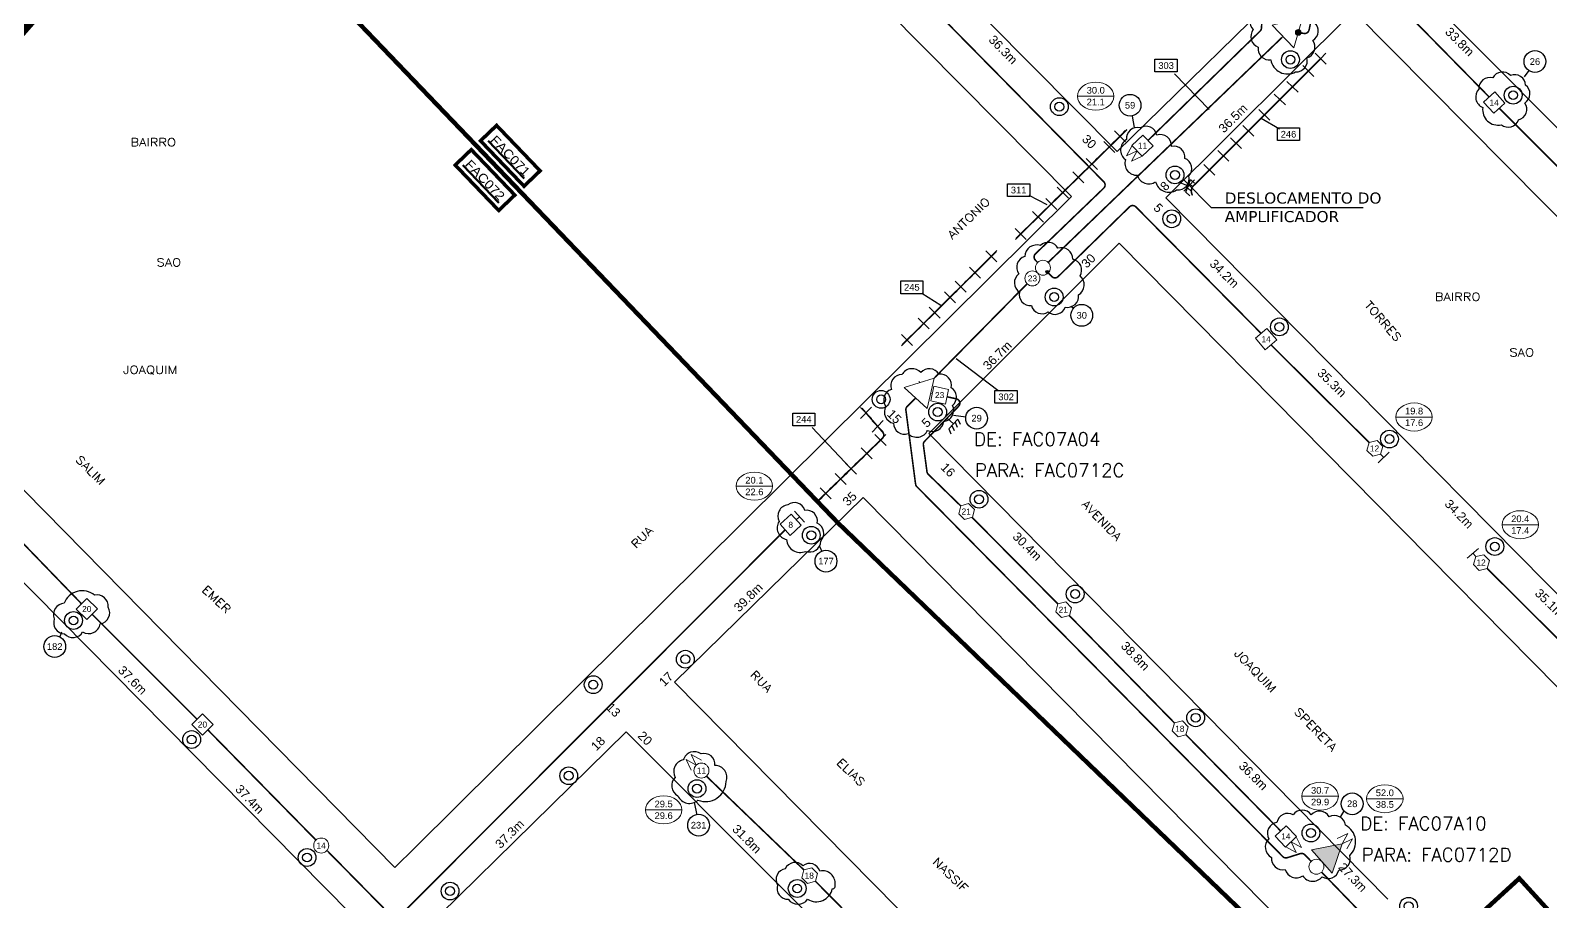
# Model space of a CAD drawing. Header units: inches. Extents: x 246034 to 247769, y 7726337 to 7727523.
# Drawn here: x 246518.2 to 246860, y 7727043.6 to 7727239.5 of the extents above; entities that cross this region are included whole.
import ezdxf
from ezdxf.enums import TextEntityAlignment as Align

# ---------------------------------------------------------------- set-up
doc = ezdxf.new("R2010")
doc.units = ezdxf.units.IN
doc.header["$LTSCALE"] = 6
doc.header["$MEASUREMENT"] = 0
doc.linetypes.add('DASHED', pattern=[0.75, 0.5, -0.25])
doc.linetypes.add('PHANTOMX2', pattern=[5, 2.5, -0.5, 0.5, -0.5, 0.5, -0.5])
for name, color, linetype in [('ALTERAÇÃO', 4, 'Continuous'), ('ANOTACOES', 6, 'Continuous'), ('DISTANCIA', 7, 'Continuous'), ('ELETRONICO', 4, 'Continuous'), ('LIMITE', 5, 'PHANTOMX2'), ('NET-CBTR', 3, 'DASHED'), ('NET_UPGRADE', 7, 'Continuous'), ('POSTECS', 7, 'Continuous'), ('POSTES', 1, 'Continuous'), ('QUADRAS', 7, 'Continuous'), ('RUAS', 7, 'Continuous'), ('TERRA', 7, 'Continuous')]:
    doc.layers.add(name, color=color, linetype=linetype)
for name, color, linetype, lineweight in [('NET-AMP', 1, 'Continuous', 20), ('NET-SPLT', 1, 'Continuous', 20), ('NET-TAP', 1, 'Continuous', 20), ('NET-TERM', 1, 'Continuous', 20)]:
    doc.layers.add(name, color=color, linetype=linetype, lineweight=lineweight)
doc.layers.add('NET-AMP @ 1', color=1, linetype='Continuous', lineweight=20, true_color=0xff0000)
doc.layers.add('NET-LIMCEL', color=9, linetype='PHANTOMX2', lineweight=50, true_color=0x808080)
doc.styles.add('B', font='SIMPLEX', dxfattribs={"width": 1.2, "height": 1.8})
doc.styles.add('Folhas_CAD', font='arial.ttf')
doc.styles.add('Romans', font='ROMANS.shx', dxfattribs={"height": 3})
doc.styles.get("Standard").update_dxf_attribs({"font": 'arial.ttf'})
doc.dimstyles.get("Standard").update_dxf_attribs({"dimtxt": 0.18, "dimasz": 0.18, "dimexe": 0.18, "dimexo": 0.0625, "dimgap": 0.09, "dimtad": 0, "dimtih": 1, "dimtoh": 1, "dimdec": 4, "dimzin": 0, "dimdsep": 46, "dimtxsty": 'Standard', "dimcen": 0.09, "dimadec": 0, "dimazin": 0, "dimtfac": 1, "dimtdec": 4, "dimtofl": 0, "dimtmove": 0, "dimatfit": 3, "dimfxl": 1, "dimtolj": 1, "dimtzin": 0, "dimarcsym": 0})

# ---------------------------------------------------------------- blocks, each defined once
blk = doc.blocks.new('POSTECS')
at = {"layer": 'POSTES', "linetype": 'ByBlock'}
for radius in [2, 1]:
    blk.add_circle((0, 0), radius, dxfattribs=at)
blk = doc.blocks.new('POSTE')
at = {"layer": 'POSTES', "linetype": 'ByBlock'}
for radius in [2, 1]:
    blk.add_circle((0, 0), radius, dxfattribs=at)
blk = doc.blocks.new('TERRA')
at = {"layer": 'TERRA', "linetype": 'ByBlock'}
for p, q in [((0, 0), (0, -2.02)), ((-1.5, -2.02), (-1.97, -3.15)), ((-1.5, -2.02), (1.5, -2.02)), ((-0.49, -2.02), (-0.96, -3.15)), ((0.57, -2.02), (0.09, -3.15)), ((1.5, -2.02), (1.03, -3.15))]:
    blk.add_line(p, q, dxfattribs=at)
blk = doc.blocks.new('TERMINAL')
blk.add_line((-1, 0), (0, 0))
blk.add_lwpolyline([(-1, -1.6875), (-1, 1.6875)])
blk = doc.blocks.new('TAP4')
blk.add_lwpolyline([(3.38, -1.69), (0, -1.69), (0, 1.69), (3.38, 1.69)], close=True)
at = {"color": 0}
blk.add_attdef('DBVAL', text='', height=1.35, dxfattribs=at).set_placement((1.69, 0), align=Align.MIDDLE)
blk = doc.blocks.new('TAP8')
blk.add_lwpolyline([(0.92, 1.59), (0, 0), (0.92, -1.59), (2.76, -1.59), (3.68, 0), (2.76, 1.59)], close=True)
blk.add_attdef('DBVAL', text='', height=1.35).set_placement((1.77, -0.06), align=Align.MIDDLE)
blk = doc.blocks.new('AMP3AC')
h = blk.add_hatch(color=256)
h.dxf.hatch_style = 1
h.paths.add_polyline_path([(2.55, 2.03), (3.66, 1.39, 0.131652), (3.74, 1.71, 0.767327)])
h.paths.add_polyline_path([(3.66, 1.39), (2.55, 2.03, 0.131652), (2.47, 1.71, 0.767327)])
for p, q in [((3.1, 1.71), (3.3, 2.03)), ((0, 0), (-0.33, 0)), ((3.1, -1.71), (3.3, -2.03)), ((6.06, 0), (6.38, 0))]:
    blk.add_line(p, q)
blk.add_lwpolyline([(0, 3.5), (0, -3.5), (6.06, 0)], close=True)
blk.add_circle((3.1, 1.71), 0.638)
blk = doc.blocks.new('TAP2')
at = {"color": 0}
blk.add_circle((1.69, 0), 1.69, dxfattribs=at)
blk.add_attdef('DBVAL', text='', height=1.35, dxfattribs=at).set_placement((1.69, 0), align=Align.MIDDLE)
blk = doc.blocks.new('LE')
at = {"layer": 'NET-AMP'}
h = blk.add_hatch(color=256, dxfattribs=at)
h.dxf.hatch_style = 1
h.paths.add_polyline_path([(0, 3.5), (0, -3.5), (6.06, 0)])
blk.add_lwpolyline([(0, 3.5), (0, -3.5), (6.06, 0)], close=True, dxfattribs=at)
blk = doc.blocks.new('HI-LOW')
blk.add_lwpolyline([(-4.1, 0), (4.1, 0)])
blk.add_ellipse((0, 0), major_axis=(4.1, 0), ratio=0.768293)
for tag, p in [('END-HI', (0, 1.33)), ('END-LO', (0, -1.29))]:
    blk.add_attdef(tag, text='', height=1.5).set_placement(p, align=Align.MIDDLE_CENTER)
blk = doc.blocks.new('CX_CodUpgrade')
blk.add_circle((-0.13, 0.04), 2.45)
at = {"color": 1, "flags": 1}
for tag, p in [('RETIRAR1', (4.74, 11.47)), ('NOVO1', (28.33, 11.47)), ('RETIRAR2', (4.74, 7.94)), ('NOVO2', (28.33, 7.94)), ('RETIRAR3', (4.74, 4.42)), ('NOVO3', (28.33, 4.42)), ('RETIRAR4', (4.74, 0.89)), ('NOVO4', (28.33, 0.9)), ('RETIRAR5', (4.74, -2.63)), ('NOVO5', (28.33, -2.63)), ('RETIRAR6', (4.74, -6.15)), ('NOVO6', (28.33, -6.15)), ('RETIRAR7', (4.74, -9.68)), ('NOVO7', (28.33, -9.68)), ('RETIRAR8', (4.74, -13.2)), ('NOVO8', (28.33, -13.2)), ('RETIRAR9', (4.74, -16.73)), ('NOVO9', (28.33, -16.73))]:
    blk.add_attdef(tag, p, '', height=1.5, dxfattribs=at)
at = {"color": 7, "flags": 1}
for tag, p in [('ANTIGO1', (17.16, 11.46)), ('ANTIGO2', (17.16, 7.94)), ('ANTIGO3', (17.16, 4.41)), ('ANTIGO4', (17.16, 0.89)), ('ANTIGO5', (17.16, -2.63)), ('ANTIGO6', (17.16, -6.16)), ('ANTIGO7', (17.16, -9.68)), ('ANTIGO8', (17.16, -13.21)), ('ANTIGO9', (17.16, -16.73))]:
    blk.add_attdef(tag, p, '', height=1.5, dxfattribs=at)
at = {"color": 1}
blk.add_attdef('CODIGO', text='', height=1.5, dxfattribs=at).set_placement((-0.13, 0.04), align=Align.MIDDLE_CENTER)
blk = doc.blocks.new('AMP3')
for p, q in [((3.1, 1.71), (3.3, 2.03)), ((0, 0), (-0.33, 0)), ((3.1, -1.71), (3.3, -2.03)), ((6.06, 0), (6.38, 0))]:
    blk.add_line(p, q)
blk.add_lwpolyline([(0, 3.5), (0, -3.5), (6.06, 0)], close=True)
blk = doc.blocks.new('3WAY')
h = blk.add_hatch(color=256)
h.dxf.hatch_style = 1
edge = h.paths.add_edge_path()
edge.add_arc((3.025, 0), 0.35, 0, 360)
for centre, radius in [((1.6875, 0), 1.6875), ((3.025, 0), 0.35)]:
    blk.add_circle(centre, radius)
blk = doc.blocks.new('CARGA')
for p, q in [((-2.5, 0.81), (0, 1.62)), ((-2.5, 0.81), (0, 0)), ((-2.5, -0.81), (0, 0)), ((-2.5, -0.81), (0, -1.62))]:
    blk.add_line(p, q)
blk = doc.blocks.new('CX_CodUpgradeCabo')
blk.add_lwpolyline([(-2.63, 1.45), (2.37, 1.45), (2.37, -1.4), (-2.63, -1.4)], close=True)
at = {"color": 1}
blk.add_attdef('CODIGO', text='', height=1.5, dxfattribs=at).set_placement((-0.13, 0.04), align=Align.MIDDLE_CENTER)
at = {"color": 1, "style": 'Folhas_CAD', "flags": 1}
for tag, p in [('SERVICO', (5.97, 0.89)), ('TIPO', (17.92, 0.89)), ('COMP', (25.22, 0.89))]:
    blk.add_attdef(tag, p, '', height=1.5, dxfattribs=at)
blk = doc.blocks.new('EXCLUIR_CABOdwg')
at = {"layer": 'ANOTACOES', "color": 4}
for points in [[(-1.24, 1.23), (1.24, -1.23)], [(-1.2, -1.28), (1.21, 1.29)]]:
    blk.add_lwpolyline(points, dxfattribs=at)
blk = doc.blocks.new('NODE_RF')
at = {"linetype": 'Continuous'}
for p, q in [((-5.85, 2.65), (5.85, 2.65)), ((-5.85, -5.23), (5.85, -5.23))]:
    blk.add_line(p, q, dxfattribs=at)
at = {"color": 0, "linetype": 'Continuous', "const_width": 0.8}
for points in [[(-7.07, 6.84), (-7.07, 1.04)], [(-6.67, 6.44), (6.67, 6.44)], [(7.07, 6.84), (7.07, 1.04)], [(-6.67, 1.44), (6.67, 1.44)], [(-7.07, -6.84), (-7.07, -1.04)], [(-6.67, -1.44), (6.67, -1.44)], [(7.07, -6.84), (7.07, -1.04)], [(-6.67, -6.44), (6.67, -6.44)]]:
    blk.add_lwpolyline(points, dxfattribs=at)
for tag, width, p, p2 in [('N1', 4.25145, (-5.67, 2.95), (5.67, 2.95)), ('N2', 3.40116, (-5.67, -4.93), (5.67, -4.93))]:
    blk.add_attdef(tag, text='', height=2, dxfattribs=dict(width=width)).set_placement(p, p2, align=Align.FIT)
blk = doc.blocks.new('2WAY')
blk.add_circle((1.6875, 0), 1.6875)

msp = doc.modelspace()

# ---------------------------------------------------------------- linework, layer by layer
at = {"layer": 'LIMITE', "linetype": 'Continuous', "const_width": 3}
msp.add_lwpolyline([(247361.51, 7726563.79), (247112.71, 7726442.48), (247147.92, 7726399.42), (247053.32, 7726359.97), (247014.86, 7726409.04), (246947.68, 7726374.32), (246685.76, 7726554.08), (246504.44, 7726695.05), (246513.62, 7726706.42), (246174.51, 7726959.26), (246306.47, 7727097.36), (246264.31, 7727145.51), (246277.78, 7727165.15), (246472.38, 7727189.68), (246553, 7727281.82), (246508.14, 7727323.79), (246532.23, 7727521.49), (246803.54, 7727504.62), (247403.19, 7726894.55)], dxfattribs=at)
at = {"layer": 'NET-CBTR'}
for points in [[(246823.77, 7727260.52, 0.35, 0.35, 0), (246806.5, 7727242.49, 0.35, 0.35, 0.133848), (246806.26, 7727242.02, 0.35, 0.35, 0), (246805.72, 7727239.54, 0.35, 0.35, -0.396667), (246804.59, 7727238.77, 0.35, 0.35, 0), (246803.66, 7727238.91, 0, 0, 0)], [(246744.67, 7727187.3, 0.35, 0.35, 0), (246744.67, 7727187.3, 0.35, 0.35, 0), (246744.18, 7727187.8, 0.35, 0.35, -0.419304), (246744.2, 7727189.22, 0.35, 0.35, 0), (246759.55, 7727203.98, 0.35, 0.35, 0.417836), (246759.57, 7727205.41, 0.35, 0.35, 0), (246721.65, 7727243.89, 0, 0, 0)], [(246795.46, 7727242.55, 0.35, 0.35, 0), (246795.42, 7727242.53, 0.35, 0.35, 0.530288), (246795.17, 7727242.03, 0.35, 0.35, 0), (246795.01, 7727239.93, 0.35, 0.35, -0.182253), (246794.71, 7727239.29, 0.35, 0.35, 0), (246769.5, 7727214.7, 0, 0, 0)], [(246794.96, 7727171.31, 0.35, 0.35, 0), (246766.77, 7727199.78, 0.35, 0.35, 0.412225), (246765.36, 7727199.79, 0.35, 0.35, 0), (246749.29, 7727184.09, 0.35, 0.35, -0.413199), (246747.88, 7727184.11, 0.35, 0.35, 0), (246747.09, 7727184.91, 0.35, 0.35, 0), (246747.09, 7727184.91, 0, 0, 0)], [(246724.3, 7727157.09, 0.35, 0.35, 0), (246724.3, 7727157.09, 0.35, 0.35, 0), (246726.42, 7727156.61, 0.35, 0.35, -0.585314), (246726.92, 7727154.94, 0.35, 0.35, 0), (246719.27, 7727147.06, 0.35, 0.35, 0.230402), (246719, 7727146.23, 0.35, 0.35, 0), (246719.81, 7727140.22, 0.35, 0.35, 0.167318), (246720.11, 7727139.64, 0.35, 0.35, 0), (246727.07, 7727132.86, 0.35, 0.35, -0.00432), (246727.09, 7727132.85, 0.35, 0.35, 0), (246727.4, 7727132.53, 0, 0, 0)], [(246687.92, 7727127.15, 0.35, 0.35, 0), (246601.24, 7727040.34, 0.35, 0.35, 0), (246601.24, 7727040.34, 0.35, 0.35, 1.399875), (246598.99, 7727038.18, 0.35, 0.35, 0), (246586.99, 7727026.69, 0, 0, 0)], [(246836.09, 7727025.37, 0.35, 0.35, 0), (246835.81, 7727025.64, 0.35, 0.35, 0.302654), (246834.72, 7727025.83, 0.35, 0.35, 0), (246833.55, 7727025.32, 0.35, 0.35, -0.312975), (246832.43, 7727025.54, 0.35, 0.35, 0), (246808.54, 7727050.2, 0, 0, 0)]]:
    msp.add_lwpolyline(points, format="xyseb", dxfattribs=at)
at = {"layer": 'NET-CBTR', "const_width": 0.35}
for points in [[(246827.42, 7727243.61), (246846.22, 7727224.48)], [(246799.63, 7727237.86), (246747.07, 7727187.3)], [(246848.49, 7727221.97), (246871, 7727199.45)], [(246764.77, 7727217.16), (246739.83, 7727192.65)], [(246735.4, 7727189.76), (246714.27, 7727168.79)], [(246742.33, 7727182.49), (246721.62, 7727161.46)], [(246819.25, 7727146.78), (246797.16, 7727168.75)], [(246529.68, 7727110.55), (246506.98, 7727134.03)], [(246729.94, 7727129.97), (246749.25, 7727110.5)], [(246891.85, 7727072.57), (246845.76, 7727118.49)], [(246555.69, 7727084.56), (246532.08, 7727108.18)], [(246751.82, 7727107.87), (246775.47, 7727083.73)], [(246582.42, 7727057.4), (246558.09, 7727082.19)], [(246778.03, 7727081.1), (246799.35, 7727059.45)], [(246670.21, 7727071.77), (246692.12, 7727050.71)], [(246605.77, 7727033.85), (246585.01, 7727054.94)], [(246694.74, 7727048.13), (246718.31, 7727024.32)]]:
    msp.add_lwpolyline(points, dxfattribs=at)
for points in [[(246808.41, 7727233.18), (246779.52, 7727204.31, 0.26561), (246779.52, 7727202.35)], [(246806.2, 7727052.63), (246804.75, 7727054.11, 0.2817), (246803.74, 7727054.36), (246800.83, 7727053.44, -0.280982), (246799.82, 7727053.69), (246717.52, 7727136.88, -0.16399), (246717.24, 7727137.45), (246715.07, 7727154.07, -0.236504), (246715.36, 7727154.92), (246717.28, 7727156.79)], [(246694.93, 7727133.3), (246709.79, 7727147.75, 0.398116), (246709.85, 7727149.12), (246705.17, 7727154.51)]]:
    msp.add_lwpolyline(points, format="xyb", dxfattribs=at)
at = {"layer": 'NET-LIMCEL', "const_width": 1}
msp.add_lwpolyline([(247229.54, 7727071.21), (247206.4, 7727046.62), (247193.97, 7727036.86), (247096.02, 7727130.93), (247052.51, 7727088.33), (247116.45, 7727022.28), (247074.72, 7726976.43), (247004.75, 7727046.54), (246969.51, 7727018.43), (246928.96, 7727025.53), (246883.39, 7727015.47), (246853, 7727048.79), (246817.1, 7727015.92), (246699.87, 7727128.64), (246553, 7727281.82)], dxfattribs=at)
at = {"layer": 'NET_UPGRADE'}
for points in [[(246802.7, 7727230.13, 0.520567), (246802.7, 7727230.13, 0.520567), (246805.23, 7727233.27, 0.520567), (246806.54, 7727237.21, 0.520567), (246806.95, 7727241.25, 0.520567), (246806.95, 7727245.3, 0.520567), (246804.42, 7727248.53, 0.520567), (246800.48, 7727247.82, 0.520567), (246796.63, 7727246.51, 0.520567), (246793.8, 7727243.68, 0.520567), (246793.19, 7727239.64, 0.520567), (246794.31, 7727235.69, 0.520567), (246797.14, 7727232.86, 0.520567), (246802.7, 7727230.13)], [(246848.96, 7727218.23, 0.520567), (246848.96, 7727218.23, 0.520567), (246852.82, 7727219.36, 0.520567), (246854.27, 7727223.13, 0.520567), (246854.43, 7727227.15, 0.520567), (246851.05, 7727229.32, 0.520567), (246847.03, 7727228.76, 0.520567), (246843.9, 7727226.27, 0.520567), (246844.78, 7727222.09, 0.520567), (246848.96, 7727218.23)], [(246775.95, 7727203.6, 0.520567), (246775.95, 7727203.6, 0.520567), (246778.72, 7727206.74, 0.520567), (246777.77, 7727210.68, 0.520567), (246774.78, 7727213.38, 0.520567), (246771.49, 7727215.93, 0.520567), (246767.77, 7727217.53, 0.520567), (246764.64, 7727214.91, 0.520567), (246764.42, 7727210.39, 0.520567), (246767.12, 7727206.89, 0.520567), (246771.2, 7727205.43, 0.520567), (246775.95, 7727203.6)], [(246745.35, 7727191.06, 0.520567), (246745.35, 7727191.06, 0.520567), (246741.81, 7727188.61, 0.520567), (246740.45, 7727184.7, 0.520567), (246740.62, 7727180.62, 0.520567), (246743.28, 7727177.62, 0.520567), (246747.04, 7727176.16, 0.520567), (246750.9, 7727177.24, 0.520567), (246753.89, 7727180.02, 0.520567), (246754.22, 7727184.26, 0.520567), (246752.59, 7727188.01, 0.520567), (246749.27, 7727190.46, 0.520567), (246745.35, 7727191.06)], [(246719.96, 7727149.53, 0.520567), (246719.96, 7727149.53, 0.520567), (246723.57, 7727151.52, 0.520567), (246725.56, 7727155.13, 0.520567), (246725.23, 7727159.12, 0.520567), (246722.46, 7727162.18, 0.520567), (246718.46, 7727162.51, 0.520567), (246714.19, 7727162.06, 0.520567), (246711.8, 7727158.74, 0.520567), (246710.58, 7727154.91, 0.520567), (246712.3, 7727151.14, 0.520567), (246715.57, 7727148.81, 0.520567), (246719.96, 7727149.53)], [(246692.53, 7727122.32, 0.520567), (246692.53, 7727122.32, 0.520567), (246695.91, 7727124.63, 0.520567), (246695.14, 7727128.64, 0.520567), (246692.34, 7727131.53, 0.520567), (246688.52, 7727132.79, 0.520567), (246686.54, 7727129.02, 0.520567), (246688.23, 7727124.97, 0.520567), (246692.53, 7727122.32)], [(246525.79, 7727110.64, 0.520567), (246525.79, 7727110.64, 0.520567), (246523.58, 7727107.15, 0.520567), (246525.86, 7727103.8, 0.520567), (246529.95, 7727104.2, 0.520567), (246533.9, 7727106.01, 0.520567), (246535.71, 7727109.76, 0.520567), (246532.63, 7727112.45, 0.520567), (246525.79, 7727110.64)], [(246674.65, 7727070.56, 0.520567), (246674.65, 7727070.56, 0.520567), (246672.13, 7727074.2, 0.520567), (246669.01, 7727076.8, 0.520567), (246665.02, 7727075.41, 0.520567), (246663.2, 7727071.51, 0.520567), (246663.81, 7727067.35, 0.520567), (246668.32, 7727066.4, 0.520567), (246674.65, 7727070.56)], [(246813.93, 7727060.73, 0.520567), (246813.93, 7727060.73, 0.520567), (246810.21, 7727062.66, 0.520567), (246806.21, 7727063.09, 0.520567), (246802.14, 7727063.09, 0.520567), (246798.5, 7727061.38, 0.520567), (246796.65, 7727057.66, 0.520567), (246797.29, 7727053.52, 0.520567), (246800.36, 7727050.81, 0.520567), (246804.29, 7727049.38, 0.520567), (246808.64, 7727049.17, 0.520567), (246812.43, 7727050.67, 0.520567), (246814.86, 7727053.95, 0.520567), (246813.93, 7727060.73)], [(246699.13, 7727047.39, 0.520567), (246699.13, 7727047.39, 0.520567), (246695.74, 7727050.43, 0.520567), (246691.93, 7727051.64, 0.520567), (246687.94, 7727050.95, 0.520567), (246686.2, 7727047.3, 0.520567), (246688.63, 7727044.1, 0.520567), (246692.97, 7727044.1, 0.520567), (246698.52, 7727046.44, 0.520567), (246699.13, 7727047.39)]]:
    msp.add_lwpolyline(points, format="xyb", close=True, dxfattribs=at)
at = {"layer": 'QUADRAS'}
for p, q in [((246720.2, 7727148.81), (246763, 7727191.63)), ((246763, 7727191.63), (246891.09, 7727061.86)), ((246823.42, 7727044.09), (246720.2, 7727148.81))]:
    msp.add_line(p, q, dxfattribs=at)
for points in [[(246679.9, 7727380.03), (246637.68, 7727338.11), (246762.59, 7727212.23), (246805.51, 7727254.27), (246679.9, 7727380.03)], [(246604.74, 7727305.22), (246627.69, 7727327.95), (246752.33, 7727202.12), (246604.7, 7727055.75)], [(246954.16, 7727124.57), (246825.64, 7727253.64), (246868.86, 7727296.69), (246996.63, 7727166.87), (246954.16, 7727124.57)], [(246901.65, 7727072.17), (246773.51, 7727201.84), (246815.68, 7727243.76), (246944.22, 7727114.21), (246901.65, 7727072.17)], [(246477.59, 7727175.78), (246600.12, 7727051.21), (246604.7, 7727055.75)], [(246547.94, 7726998.22), (246423.5, 7727124.71), (246465.67, 7727166.86), (246590.36, 7727040.75), (246547.94, 7726998.22)], [(246791.27, 7726962.95), (246663.01, 7727092.89), (246705.43, 7727134.44), (246818.4, 7727019.97)], [(246610.33, 7727040.64), (246652.2, 7727081.76), (246781.09, 7726952.57), (246738.74, 7726910.85), (246610.33, 7727040.64)]]:
    msp.add_lwpolyline(points, dxfattribs=at)

# ---------------------------------------------------------------- block references
at = {"layer": 'ALTERAÇÃO'}
for p in [(246808.31, 7727233.08), (246805.53, 7727230.3), (246799.15, 7727223.92), (246802, 7727226.77), (246795.7, 7727220.47), (246763.19, 7727215.62), (246789.31, 7727214.1), (246792.09, 7727216.87), (246760.79, 7727213.26), (246786.46, 7727211.25), (246756.88, 7727209.41), (246783.31, 7727208.1), (246753.86, 7727206.44), (246778.79, 7727204.6), (246747.75, 7727200.43), (246750.36, 7727203), (246744.8, 7727197.53), (246740.89, 7727193.69), (246734.3, 7727188.67), (246730.61, 7727185.01), (246725.01, 7727179.45), (246727.4, 7727181.82), (246721.53, 7727175.99), (246719.07, 7727173.55), (246715.31, 7727169.82), (246706.09, 7727153.44), (246708.71, 7727150.43), (246709.36, 7727147.33), (246706.28, 7727144.34), (246700.37, 7727138.59), (246702.74, 7727140.9), (246697.06, 7727135.37)]:
    msp.add_blockref('EXCLUIR_CABOdwg', p, dxfattribs=at)
at = {"layer": 'ELETRONICO'}
for p, rotation in [((246776.66, 7727205.23), 69.16290404447913), ((246724.28, 7727152.36), 46.3792284490781)]:
    msp.add_blockref('TERRA', p, dxfattribs=dict(at, rotation=rotation))
at = {"layer": 'NET-AMP', "xscale": -1, "rotation": 223.8711810546935}
msp.add_blockref('AMP3AC', (246799.87, 7727238.09), dxfattribs=at)
at = {"layer": 'NET-AMP'}
for name, p, rotation in [('AMP3', (246717.28, 7727156.79), 47.17143360773842), ('LE', (246808.59, 7727052.59), 41.31015530236997)]:
    msp.add_blockref(name, p, dxfattribs=dict(at, rotation=rotation))
at = {"layer": 'NET-LIMCEL'}
ref = msp.add_blockref('NODE_RF', (246623.27, 7727208.53), dxfattribs=dict(at, rotation=313.7882068810338))
ref.add_attrib('N1', 'FAC071', dxfattribs={"layer": '0', "height": 2, "rotation": 313.7882, "width": 1.106105}).set_placement((246621.48, 7727214.66), (246629.32, 7727206.48), align=Align.FIT)
ref.add_attrib('N2', 'FAC072', dxfattribs={"layer": '0', "height": 2, "rotation": 313.7882, "width": 1.106105}).set_placement((246615.79, 7727209.21), (246623.63, 7727201.02), align=Align.FIT)
at = {"layer": 'NET-SPLT'}
for name, p, rotation in [('3WAY', (246744.68, 7727187.27), 315.5584741397914), ('2WAY', (246807.37, 7727049.73), 90)]:
    msp.add_blockref(name, p, dxfattribs=dict(at, rotation=rotation))
at = {"layer": 'NET-TAP'}
ref = msp.add_blockref('TAP4', (246846.1, 7727222.09), dxfattribs=dict(at, rotation=42.19347649586198))
ref.add_attrib('DBVAL', '14', dxfattribs={"layer": '0', "color": 0, "height": 1.35}).set_placement((246847.35, 7727223.22), align=Align.MIDDLE)
ref = msp.add_blockref('TAP4', (246767.05, 7727212.38), dxfattribs=dict(at, rotation=43.46079748253374))
ref.add_attrib('DBVAL', '11', dxfattribs={"layer": '0', "color": 0, "height": 1.35}).set_placement((246768.28, 7727213.54), align=Align.MIDDLE)
ref = msp.add_blockref('TAP2', (246744.7, 7727184.89), dxfattribs=dict(at, rotation=225.269665990228))
ref.add_attrib('DBVAL', '23', dxfattribs={"layer": '0', "color": 0, "height": 1.35}).set_placement((246743.52, 7727183.69), align=Align.MIDDLE)
ref = msp.add_blockref('TAP4', (246794.78, 7727168.94), dxfattribs=dict(at, rotation=40.66498263425856))
ref.add_attrib('DBVAL', '14', dxfattribs={"layer": '0', "color": 0, "height": 1.35}).set_placement((246796.06, 7727170.03), align=Align.MIDDLE)
ref = msp.add_blockref('TAP4', (246721.01, 7727157.83), dxfattribs=dict(at, rotation=347.3795515352658))
ref.add_attrib('DBVAL', '23', dxfattribs={"layer": '0', "color": 0, "height": 1.35}).set_placement((246722.66, 7727157.46), align=Align.MIDDLE)
ref = msp.add_blockref('TAP8', (246819.25, 7727146.78), dxfattribs=dict(at, rotation=314.0899650933548))
ref.add_attrib('DBVAL', '12', dxfattribs={"layer": '0', "height": 1.35}).set_placement((246820.44, 7727145.46), align=Align.MIDDLE)
ref = msp.add_blockref('TAP8', (246727.41, 7727132.57), dxfattribs=dict(at, rotation=315.5062111485378))
ref.add_attrib('DBVAL', '21', dxfattribs={"layer": '0', "height": 1.35}).set_placement((246728.63, 7727131.29), align=Align.MIDDLE)
ref = msp.add_blockref('TAP4', (246687.92, 7727127.15), dxfattribs=dict(at, rotation=42.38564623177201))
ref.add_attrib('DBVAL', '8', dxfattribs={"layer": '0', "color": 0, "height": 1.35}).set_placement((246689.17, 7727128.29), align=Align.MIDDLE)
ref = msp.add_blockref('TAP8', (246843.21, 7727121.13), dxfattribs=dict(at, rotation=314.0899650933549))
ref.add_attrib('DBVAL', '12', dxfattribs={"layer": '0', "height": 1.35}).set_placement((246844.4, 7727119.82), align=Align.MIDDLE)
ref = msp.add_blockref('TAP4', (246532.06, 7727110.57), dxfattribs=dict(at, rotation=225.3231132935149))
ref.add_attrib('DBVAL', '20', dxfattribs={"layer": '0', "color": 0, "height": 1.35}).set_placement((246530.88, 7727109.37), align=Align.MIDDLE)
ref = msp.add_blockref('TAP8', (246749.25, 7727110.5), dxfattribs=dict(at, rotation=314.3315092355273))
ref.add_attrib('DBVAL', '21', dxfattribs={"layer": '0', "height": 1.35}).set_placement((246750.45, 7727109.19), align=Align.MIDDLE)
ref = msp.add_blockref('TAP4', (246558.08, 7727084.58), dxfattribs=dict(at, rotation=225.3231132935149))
ref.add_attrib('DBVAL', '20', dxfattribs={"layer": '0', "color": 0, "height": 1.35}).set_placement((246556.89, 7727083.38), align=Align.MIDDLE)
ref = msp.add_blockref('TAP8', (246775.47, 7727083.73), dxfattribs=dict(at, rotation=314.3315092355273))
ref.add_attrib('DBVAL', '18', dxfattribs={"layer": '0', "height": 1.35}).set_placement((246776.66, 7727082.42), align=Align.MIDDLE)
for p, values in [((246667.4, 7727073.03), {'DBVAL': '11'}), ((246581.9, 7727056.18), {'DBVAL': '14'})]:
    msp.add_blockref('TAP2', p, dxfattribs=at).add_auto_attribs(values)
ref = msp.add_blockref('TAP4', (246799.35, 7727059.45), dxfattribs=dict(at, rotation=313.689502760406))
ref.add_attrib('DBVAL', '14', dxfattribs={"layer": '0', "color": 0, "height": 1.35}).set_placement((246800.51, 7727058.23), align=Align.MIDDLE)
ref = msp.add_blockref('TAP8', (246692.12, 7727050.71), dxfattribs=dict(at, rotation=315.5062111485378))
ref.add_attrib('DBVAL', '18', dxfattribs={"layer": '0', "height": 1.35}).set_placement((246693.34, 7727049.42), align=Align.MIDDLE)
at = {"layer": 'NET-TERM'}
for p, values in [((246757.76, 7727224.66), {'END-HI': '30.0', 'END-LO': '21.1'}), ((246829.34, 7727152.53), {'END-HI': '19.8', 'END-LO': '17.6'}), ((246681, 7727136.99), {'END-HI': '20.1', 'END-LO': '22.6'}), ((246853.21, 7727128.31), {'END-HI': '20.4', 'END-LO': '17.4'}), ((246808.21, 7727067.26), {'END-HI': '30.7', 'END-LO': '29.9'}), ((246822.76, 7727066.7), {'END-HI': '52.0', 'END-LO': '38.5'}), ((246660.6, 7727064.19), {'END-HI': '29.5', 'END-LO': '29.6'})]:
    msp.add_blockref('HI-LOW', p, dxfattribs=at).add_auto_attribs(values)
for name, p, rotation in [('CARGA', (246767.05, 7727212.38), 43.46079748089076), ('TERMINAL', (246821.81, 7727144.14), 134.2500739094016), ('TERMINAL', (246690.41, 7727129.43), 222.3856462391633), ('TERMINAL', (246843.21, 7727121.13), 310.102115773551), ('CARGA', (246667.94, 7727074.26), 313.6895027663273), ('CARGA', (246801.68, 7727057.01), 133.6895027663273), ('CARGA', (246813.14, 7727056.59), 223.1218883267597)]:
    msp.add_blockref(name, p, dxfattribs=dict(at, rotation=rotation))
at = {"layer": 'NET_UPGRADE'}
for name, p, values in [('CX_CodUpgradeCabo', (246773.71, 7727231.51), {'CODIGO': '303'}), ('CX_CodUpgrade', (246856.65, 7727232.42), {'CODIGO': '26'}), ('CX_CodUpgrade', (246765.61, 7727222.58), {'CODIGO': '59'}), ('CX_CodUpgradeCabo', (246801.23, 7727216.07), {'CODIGO': '246'}), ('CX_CodUpgradeCabo', (246740.54, 7727203.51), {'CODIGO': '311'}), ('CX_CodUpgradeCabo', (246716.54, 7727181.66), {'CODIGO': '245'}), ('CX_CodUpgrade', (246754.74, 7727175.35), {'CODIGO': '30'}), ('CX_CodUpgradeCabo', (246737.73, 7727157.02), {'CODIGO': '302'}), ('CX_CodUpgradeCabo', (246692.24, 7727151.97), {'CODIGO': '244'}), ('CX_CodUpgrade', (246731.1, 7727152.22), {'CODIGO': '29'}), ('CX_CodUpgrade', (246697.23, 7727120.08), {'CODIGO': '177'}), ('CX_CodUpgrade', (246523.8, 7727100.88), {'CODIGO': '182'}), ('CX_CodUpgrade', (246815.56, 7727065.52), {'CODIGO': '28'}), ('CX_CodUpgrade', (246668.58, 7727060.71), {'CODIGO': '231'})]:
    msp.add_blockref(name, p, dxfattribs=at).add_auto_attribs(values)
at = {"layer": 'POSTECS'}
msp.add_blockref('POSTECS', (246639.26, 7727071.87), dxfattribs=at)
at = {"layer": 'POSTES'}
for name, p in [('POSTECS', (246801.54, 7727232.89)), ('POSTE', (246851.62, 7727224.89)), ('POSTE', (246749.57, 7727222.3)), ('POSTE', (246774.85, 7727197.1)), ('POSTECS', (246748.41, 7727179.51)), ('POSTE', (246799.06, 7727172.79)), ('POSTE', (246709.5, 7727156.5)), ('POSTE', (246722.22, 7727153.64)), ('POSTECS', (246823.8, 7727147.57)), ('POSTE', (246731.51, 7727134.04)), ('POSTE', (246693.79, 7727125.94)), ('POSTE', (246847.5, 7727123.4)), ('POSTE', (246753.13, 7727112.73)), ('POSTE', (246527.9, 7727106.78)), ('POSTE', (246665.47, 7727098.07)), ('POSTE', (246644.76, 7727092.35)), ('POSTE', (246780.23, 7727084.9)), ('POSTE', (246554.46, 7727080.01)), ('POSTE', (246668.09, 7727068.98)), ('POSTECS', (246806.14, 7727059)), ('POSTE', (246580.42, 7727053.49)), ('POSTE', (246612.57, 7727045.94)), ('POSTECS', (246690.63, 7727046.52)), ('POSTE', (246828.11, 7727042.52))]:
    msp.add_blockref(name, p, dxfattribs=at)
at = {"layer": 'POSTES', "rotation": 225}
msp.add_blockref('POSTE', (246775.57, 7727206.96), dxfattribs=at)

# ---------------------------------------------------------------- texts
at = {"layer": 'DISTANCIA'}
for s, rotation, p in [('33.8m', 315.0155, (246839.61, 7727236.91)), ('36.3m', 314.4699, (246736.95, 7727235.12)), ('36.5m', 44.9844, (246788.61, 7727219.7)), ('30', 315.5682, (246756.3, 7727214.45)), ('8', 45.2146, (246773.29, 7727204.47)), ('5', 315.5682, (246771.82, 7727199.53)), ('30', 45.2146, (246756.11, 7727187.65)), ('34.2m', 315.8004, (246786.69, 7727184.79)), ('36.7m', 45.2282, (246735.61, 7727166.39)), ('35.3m', 315.8004, (246810.89, 7727160.23)), ('15', 314.588, (246712.47, 7727152.62)), ('5', 44.0893, (246719.64, 7727151.25)), ('16', 314.588, (246724.54, 7727140.65)), ('35', 44.0893, (246702.42, 7727134.15)), ('34.2m', 314.2307, (246839.47, 7727130.75)), ('30.4m', 315.4563, (246742.35, 7727123.45)), ('39.8m', 44.7598, (246679.62, 7727111.99)), ('35.1m', 315.7794, (246859.81, 7727110.72)), ('38.8m', 313.9802, (246766.67, 7727098.81)), ('37.6m', 314.8586, (246541.18, 7727093.37)), ('17', 44.9845, (246661.14, 7727093.6)), ('13', 315.0155, (246649.31, 7727086.67)), ('20', 315.0155, (246656.43, 7727080.31)), ('18', 44.9845, (246645.84, 7727079.13)), ('36.8m', 315.1974, (246793.22, 7727071.86)), ('37.4m', 313.9108, (246567.52, 7727066.6)), ('37.3m', 44.7447, (246625.96, 7727058.79)), ('31.8m', 315.242, (246679.32, 7727057.67)), ('27.3m', 313.7862, (246815.56, 7727049.04))]:
    msp.add_text(s, height=2, rotation=rotation, dxfattribs=at).set_placement(p, align=Align.MIDDLE)
at = {"layer": 'NET-AMP @ 1', "style": 'Romans'}
for s, p in [('DE: FAC07A04', (246730.39, 7727146.07)), ('PARA: FAC0712C', (246730.55, 7727139.04)), ('DE: FAC07A10', (246817.24, 7727059.66)), ('PARA: FAC0712D', (246817.55, 7727052.62))]:
    msp.add_text(s, height=3, dxfattribs=at).set_placement(p)
at = {"layer": 'NET_UPGRADE', "color": 4, "insert": (246786.75, 7727203.01), "char_height": 2.5, "width": 39.4358, "attachment_point": 1}
msp.add_mtext('{\\fVerdana|b0|i0|c0|p34;DESLOCAMENTO DO AMPLIFICADOR}', dxfattribs=at)
at = {"layer": 'RUAS', "style": 'B', "width": 1.2}
for s, p in [('BAIRRO', (246540.68, 7727213.4)), ('SAO', (246546.55, 7727186.4)), ('BAIRRO', (246834, 7727178.67)), ('SAO', (246850.77, 7727166.16)), ('JOAQUIM', (246539.02, 7727162.26))]:
    msp.add_text(s, height=1.8, dxfattribs=at).set_placement(p)
for s, rotation, p in [('ANTONIO', 44, (246725.49, 7727192.41)), ('TORRES', 311, (246818.07, 7727177.64)), ('SALIM', 315, (246528.21, 7727142.79)), ('AVENIDA', 314, (246754.46, 7727132.77)), ('RUA', 45, (246654.38, 7727122.85)), ('EMER', 317, (246556.66, 7727113.48)), ('JOAQUIM', 314, (246788.75, 7727099.22)), ('RUA', 314, (246679.96, 7727094.47)), ('SPERETA', 314, (246802.24, 7727086.11)), ('ELIAS', 316, (246699.37, 7727074.62)), ('NASSIF', 316, (246720.93, 7727052.34))]:
    msp.add_text(s, height=1.8, rotation=rotation, dxfattribs=at).set_placement(p)

# ---------------------------------------------------------------- leaders
at = {"layer": 'NET_UPGRADE'}
for points in [[(246783.29, 7727221.64), (246775.46, 7727229.71)], [(246854.18, 7727229.03), (246855.21, 7727230.44)], [(246766.46, 7727217.61), (246766.02, 7727220.16)], [(246794.96, 7727219.73), (246799.07, 7727217.33)], [(246746.87, 7727200.26), (246742.76, 7727202.37)], [(246722.93, 7727177.57), (246718.65, 7727180.31)], [(246752.21, 7727177.46), (246752.86, 7727176.92)], [(246726.36, 7727165.65), (246735.74, 7727158.53)], [(246702.53, 7727141.07), (246693.96, 7727150.15)], [(246725.79, 7727152.97), (246728.54, 7727152.55)], [(246695.62, 7727123.52), (246696.19, 7727122.3)], [(246525.2, 7727104.18), (246524.79, 7727103.12)], [(246667.45, 7727065.88), (246668.06, 7727063.1)], [(246812.78, 7727062.52), (246813.64, 7727063.99)]]:
    msp.add_leader(points, dimstyle='Standard', dxfattribs=at)
at = {"layer": 'NET_UPGRADE', "color": 4}
msp.add_leader([(246777.78, 7727205.63), (246783.7, 7727199.65), (246817.88, 7727199.65)], dimstyle='Standard', override={"dimgap": 0.09, "dimtad": 0}, dxfattribs=at)

doc.saveas('drawing.dxf')
